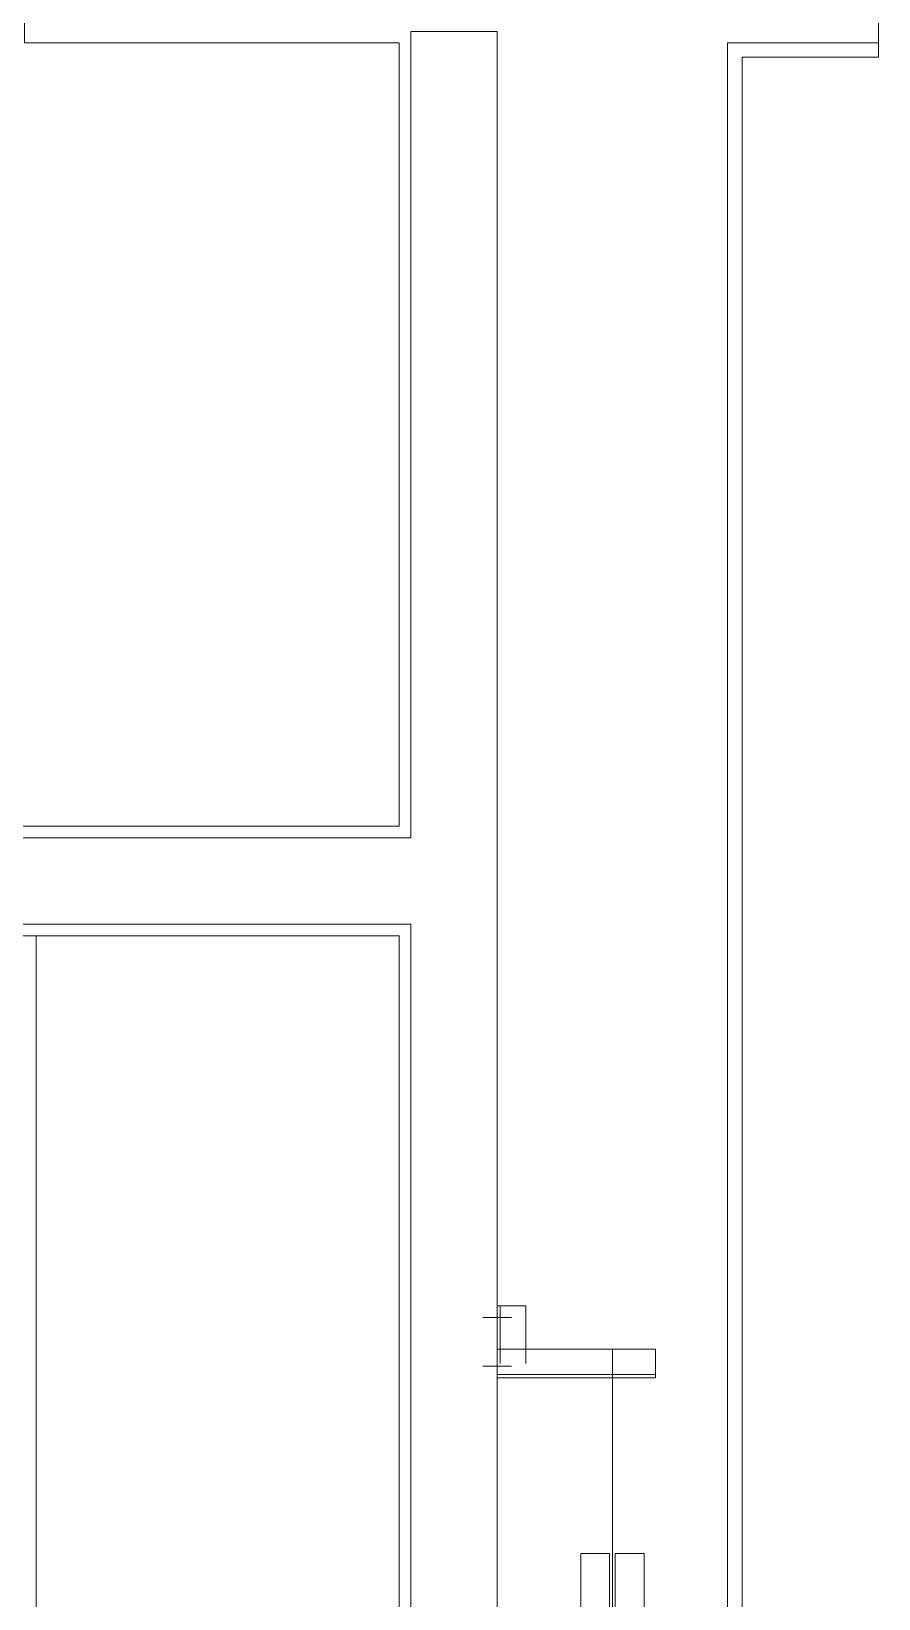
# Model space of a CAD drawing. Extents: x -1073 to 35213, y -1180 to 6950.
# Drawn here: x 17600 to 17747, y 3540.4 to 3812.5 of the extents above; entities that cross this region are included whole.
import ezdxf

# ---------------------------------------------------------------- set-up
doc = ezdxf.new("R2010")
doc.units = 0
doc.header["$LTSCALE"] = 25
doc.layers.get('0').update_dxf_attribs({"color": 9, "lineweight": 9})
for name, color, linetype, lineweight in [('00', 9, 'Continuous', 9), ('06D', 9, 'Continuous', 9), ('12', 9, 'Continuous', 9), ('14', 9, 'Continuous', 9)]:
    doc.layers.add(name, color=color, linetype=linetype, lineweight=lineweight)

# ---------------------------------------------------------------- blocks, each defined once
blk = doc.blocks.new('asansr-acilmayan')
at = {"layer": '06D'}
for p, q in [((1610, 25258.7), (1610, 24624.2)), ((1636.2, 25258.7), (1610, 25258.7)), ((1636.2, 25258.7), (1636.2, 25256.2)), ((1612.5, 25256.2), (1612.5, 24626.7)), ((1636.2, 25256.2), (1612.5, 25256.2)), ((1567.5, 25037.45), (1572.5, 25037.45)), ((1570, 25039.45), (1575, 25039.45)), ((1570, 25039.45), (1570, 25029.45)), ((1570.5, 25039.45), (1570.5, 25029.45)), ((1575, 25039.45), (1575, 25029.45)), ((1570, 25031.95), (1597.5, 25031.95)), ((1590, 25031.95), (1590, 24898.95)), ((1597.5, 25031.95), (1597.5, 25026.95)), ((1567.5, 25028.95), (1572.5, 25028.95)), ((1570, 25027.55), (1597.5, 25027.55)), ((1570, 25026.95), (1597.5, 25026.95)), ((1570, 25026.95), (1575, 25026.95)), ((1584.5, 24996.45), (1584.5, 24944.45)), ((1589.5, 24996.45), (1584.5, 24996.45)), ((1589.5, 24944.45), (1589.5, 24996.45)), ((1590.5, 24944.45), (1590.5, 24996.45)), ((1590.5, 24996.45), (1595.5, 24996.45)), ((1595.5, 24944.45), (1595.5, 24996.45))]:
    blk.add_line(p, q, dxfattribs=at)
blk.add_lwpolyline([(1633.2, 25262.2), (1633.2, 25263.7), (1636.2, 25263.7), (1636.2, 25258.7)], dxfattribs=at)

msp = doc.modelspace()

# ---------------------------------------------------------------- linework, layer by layer
at = {"layer": '00'}
msp.add_lwpolyline([(17592.84, 3657.5), (17592.84, 3672.5), (17665.84, 3672.5), (17665.84, 3802.5), (17665.84, 3812.5), (17680.84, 3812.5), (17680.84, 3192.5), (17665.84, 3192.5), (17665.84, 3397.5), (17665.84, 3657.5), (17592.84, 3657.5)], dxfattribs=at)
at = {"layer": '12'}
msp.add_lwpolyline([(17600.84, 3192.5), (17600.84, 3655.5)], dxfattribs=at)
at = {"layer": '14'}
msp.add_lwpolyline([(17704.54, 3157.5), (17704.54, 3140.5), (17682.84, 3140.5), (17682.84, 3110.5), (17598.84, 3110.5), (17598.84, 3194.5), (17663.84, 3194.5), (17663.84, 3655.5), (17590.84, 3655.5), (17590.84, 3674.5), (17663.84, 3674.5), (17663.84, 3810.5), (17598.84, 3810.5), (17598.84, 3870.5), (17452.84, 3870.5)], dxfattribs=at)

# ---------------------------------------------------------------- block references
msp.add_blockref('asansr-acilmayan', (16110.84, -21448.2))

doc.saveas('drawing.dxf')
